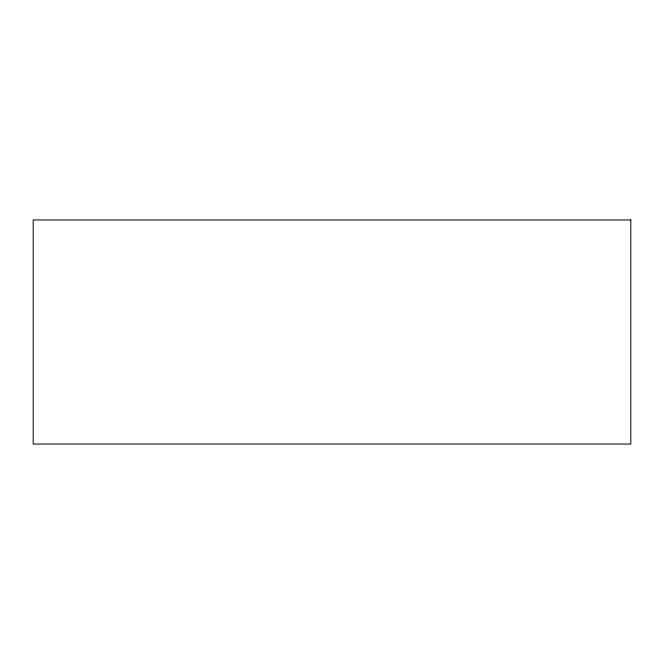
<?xml version="1.0" encoding="UTF-8"?>
<svg xmlns="http://www.w3.org/2000/svg" width="664" height="664" viewBox="0 0 664 664"><rect width="100%" height="100%" fill="white"/><g stroke="black" fill="none" stroke-linecap="round" stroke-linejoin="round"><path stroke-width="1" d="M630.8 219.95L33.2 219.95L33.2 444.05L630.8 444.05L630.8 219.95"/></g></svg>
